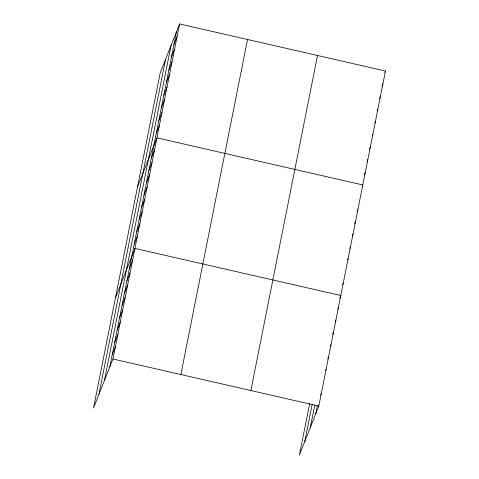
<?xml version="1.0" encoding="UTF-8"?>
<svg xmlns="http://www.w3.org/2000/svg" width="479" height="479" viewBox="0 0 479 479"><rect width="100%" height="100%" fill="white"/><g stroke="black" fill="none" stroke-linecap="round" stroke-linejoin="round"><path stroke-width="0.72" d="M98.908 394.433L165.56 59.384M104.434 380.482L171.081 45.433M109.793 366.944L176.446 31.895M179.589 23.95L160.202 72.922L93.549 407.97L112.936 358.999L179.589 23.95L385.451 71.03L318.798 406.078L299.411 455.05L309.62 403.743M180.87 374.536L247.523 39.488M250.864 390.541L317.517 55.492M304.77 441.512L312.104 404.659M310.29 427.561L314.751 405.162M315.655 414.024L317.379 405.354M173.925 44.553L177.074 36.608M171.41 57.211L174.554 49.265M168.889 69.868L172.033 61.923M166.375 82.526L169.518 74.58M163.854 95.183L166.997 87.238M161.333 107.841L164.483 99.895M158.818 120.498L161.962 112.553M156.298 133.156L159.447 125.211M137.539 186.84L156.926 137.868L362.789 184.948L362.262 186.271M151.34 158.1L154.483 150.155M148.897 170.38L152.041 162.435M146.448 182.667L149.598 174.721M144.005 194.953L147.155 187.008M141.562 207.239L144.706 199.294M139.12 219.526L142.263 211.58M136.677 231.812L139.82 223.861M134.234 244.092L137.377 236.147M115.547 297.405L134.934 248.433L340.797 295.513L339.743 298.16M129.342 268.665L132.491 260.72M126.899 280.951L130.048 273.006M124.456 293.238L127.6 285.286M122.013 305.518L125.157 297.573M119.57 317.805L122.714 309.859M117.121 330.091L120.271 322.145M114.679 342.377L117.828 334.432M112.236 354.664L115.385 346.712M384.924 72.353L385.451 71.03M381.883 86.334L382.931 83.687M379.625 98.333L380.416 96.345M377.111 110.99L377.895 109.002M374.853 122.983L375.38 121.66M372.339 135.641L372.86 134.318M369.554 148.963L370.345 146.975M367.04 161.621L367.824 159.633M364.256 174.937L365.309 172.29M357.112 211.502L357.903 209.515M354.67 223.789L355.46 221.801M352.227 236.075L353.011 234.087M349.784 248.362L350.568 246.374M347.598 259.983L348.125 258.66M342.713 284.55L343.239 283.227M337.827 309.123L338.348 307.799M335.12 322.068L335.905 320.086M332.677 334.354L333.462 332.366M330.235 346.64L331.019 344.652M327.786 358.927L328.576 356.939M325.606 370.548L326.133 369.225M320.72 395.121L321.241 393.792M112.936 358.999L318.798 406.078"/></g></svg>
